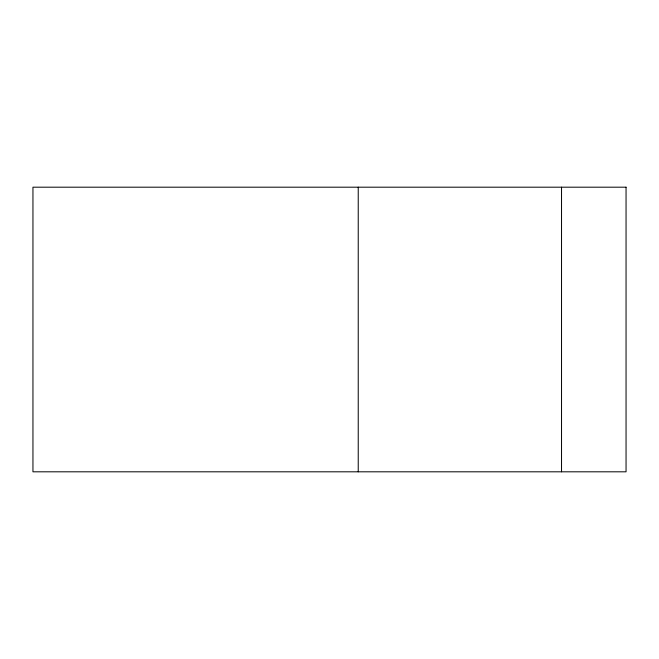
<?xml version="1.0" encoding="UTF-8"?>
<svg xmlns="http://www.w3.org/2000/svg" width="659" height="659" viewBox="0 0 659 659"><rect width="100%" height="100%" fill="white"/><g stroke="black" fill="none" stroke-linecap="round" stroke-linejoin="round"><path stroke-width="0.99" d="M561.534 187.189L561.534 471.811M358.232 187.189L358.232 471.811M626.05 187.189L32.95 187.189L32.95 471.811L626.05 471.811L626.05 187.189"/></g></svg>
